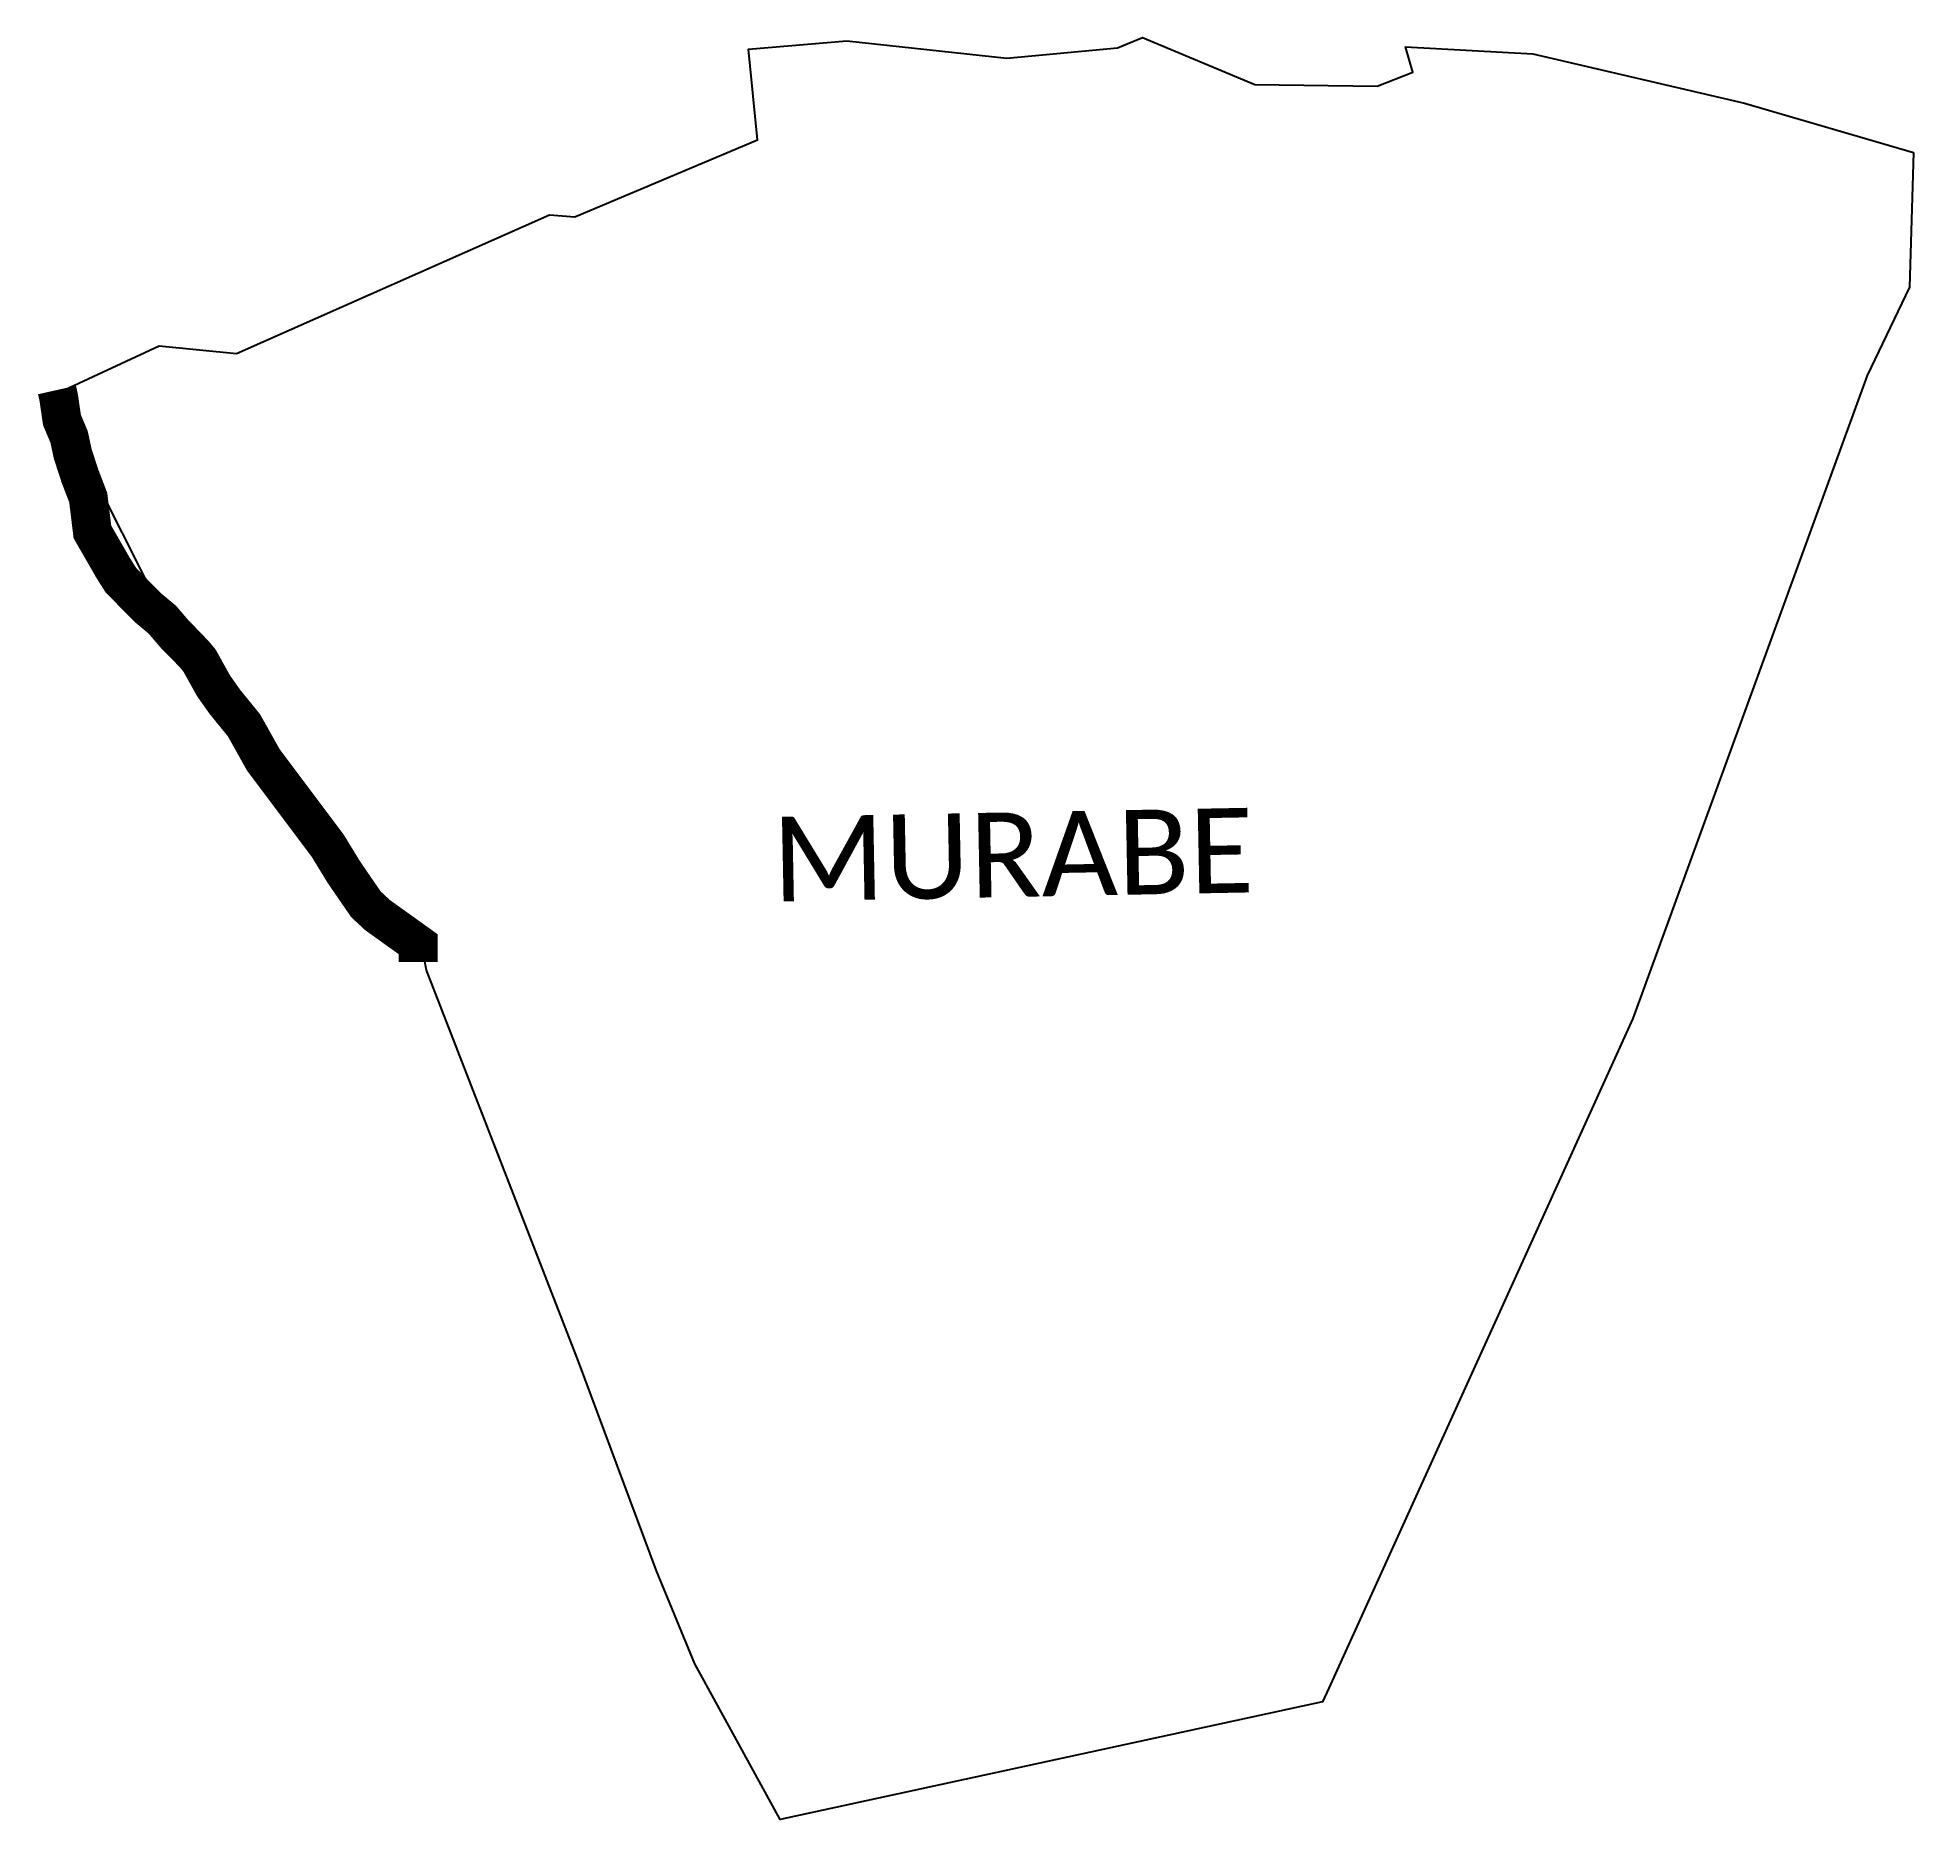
# Model space of a CAD drawing. Header units: metres. Extents: x 257891 to 260301, y 2182873 to 2185163.
import ezdxf

# ---------------------------------------------------------------- set-up
doc = ezdxf.new("R2010")
doc.units = ezdxf.units.M
for name, color, linetype in [('NATURALLY PROTECTED', 3, 'Continuous'), ('village', 4, 'Continuous'), ('VILLAGE NAME', 250, 'Continuous')]:
    doc.layers.add(name, color=color, linetype=linetype)
doc.styles.get("Standard").update_dxf_attribs({"font": 'simplex.shx'})

msp = doc.modelspace()

# ---------------------------------------------------------------- linework, layer by layer
at = {"layer": 'NATURALLY PROTECTED', "flags": 128}
msp.add_lwpolyline([(257916.1, 2184709.7, 50, 50, 0), (257918.3, 2184699.9, 50, 50, 0), (257922.5, 2184671.1, 50, 50, 0), (257931.6, 2184649.5, 50, 50, 0), (257936.3, 2184627.7, 50, 50, 0), (257945.7, 2184598.8, 50, 50, 0), (257956.2, 2184571.5, 50, 50, 0), (257961.6, 2184527.3, 50, 50, 0), (257988.2, 2184481.1, 50, 50, 0), (257997.9, 2184465.7, 50, 50, 0), (258012.8, 2184450.4, 50, 50, 0), (258034.1, 2184429, 50, 50, 0), (258051.2, 2184414.8, 50, 50, 0), (258068, 2184395.2, 50, 50, 0), (258075.7, 2184387.5, 50, 50, 0), (258092.2, 2184370.4, 50, 50, 0), (258099, 2184362.3, 50, 50, 0), (258117, 2184329.9, 50, 50, 0), (258131.6, 2184309.2, 50, 50, 0), (258156.3, 2184278.8, 50, 50, 0), (258181.2, 2184234.3, 50, 50, 0), (258234.2, 2184163.6, 50, 50, 0), (258263.9, 2184124, 50, 50, 0), (258284.9, 2184089.7, 50, 50, 0), (258300.9, 2184066.4, 50, 50, 0), (258313, 2184048.8, 50, 50, 0), (258328.1, 2184034.8, 50, 50, 0), (258379.9, 2183997.7, 50, 50, 0), (258380, 2183974.8, 0, 0, 0)], format="xyseb", dxfattribs=at)
at = {"layer": 'village'}
msp.add_polyline3d([(260300.7, 2185014.8, 0), (260295.7, 2184841.8, 0), (260241.2, 2184728.3, 0), (259940.1, 2183902.2, 0), (259549.6, 2183041.9, 0), (259541.5, 2183024, 0), (258844.9, 2182873, 0), (258735.2, 2183072.8, 0), (258686.2, 2183192.6, 0), (258586, 2183461.6, 0), (258390.8, 2183964.4, 0), (258387.6, 2183979.6, 0), (258171.9, 2184230.2, 0), (258122.3, 2184282.7, 0), (257918.5, 2184688.4, 0), (257913.6, 2184704.4, 0), (258047.4, 2184766.4, 0), (258146.5, 2184756.8, 0), (258548.5, 2184934.7, 0), (258581.3, 2184932.1, 0), (258815.9, 2185031.3, 0), (258804.5, 2185147.6, 0), (258930.7, 2185158.2, 0), (259136.2, 2185136, 0), (259278.3, 2185149.5, 0), (259310.3, 2185162.6, 0), (259454.5, 2185102.2, 0), (259611.7, 2185100, 0), (259657.8, 2185117.9, 0), (259648.2, 2185150.5, 0), (259811.6, 2185141.8, 0), (260083.7, 2185078.3, 0)], close=True, dxfattribs=at)

# ---------------------------------------------------------------- texts
at = {"layer": 'VILLAGE NAME', "insert": (258833.5, 2184161.1), "char_height": 108.748, "attachment_point": 1, "rotation": 1.1028}
msp.add_mtext_dynamic_manual_height_columns('{\\fCalibri|b0|i0|c0|p34;MURABE}', width=726.929, gutter_width=543.7, heights=[0], dxfattribs=at)
msp.add_mtext_dynamic_manual_height_columns('{\\fCalibri|b0|i0|c0|p34;MURABE}', width=726.929, gutter_width=543.7, heights=[0], dxfattribs=at)
msp.add_mtext_dynamic_manual_height_columns('{\\fCalibri|b0|i0|c0|p34;MURABE}', width=726.929, gutter_width=543.7, heights=[0], dxfattribs=at)

doc.saveas('drawing.dxf')
